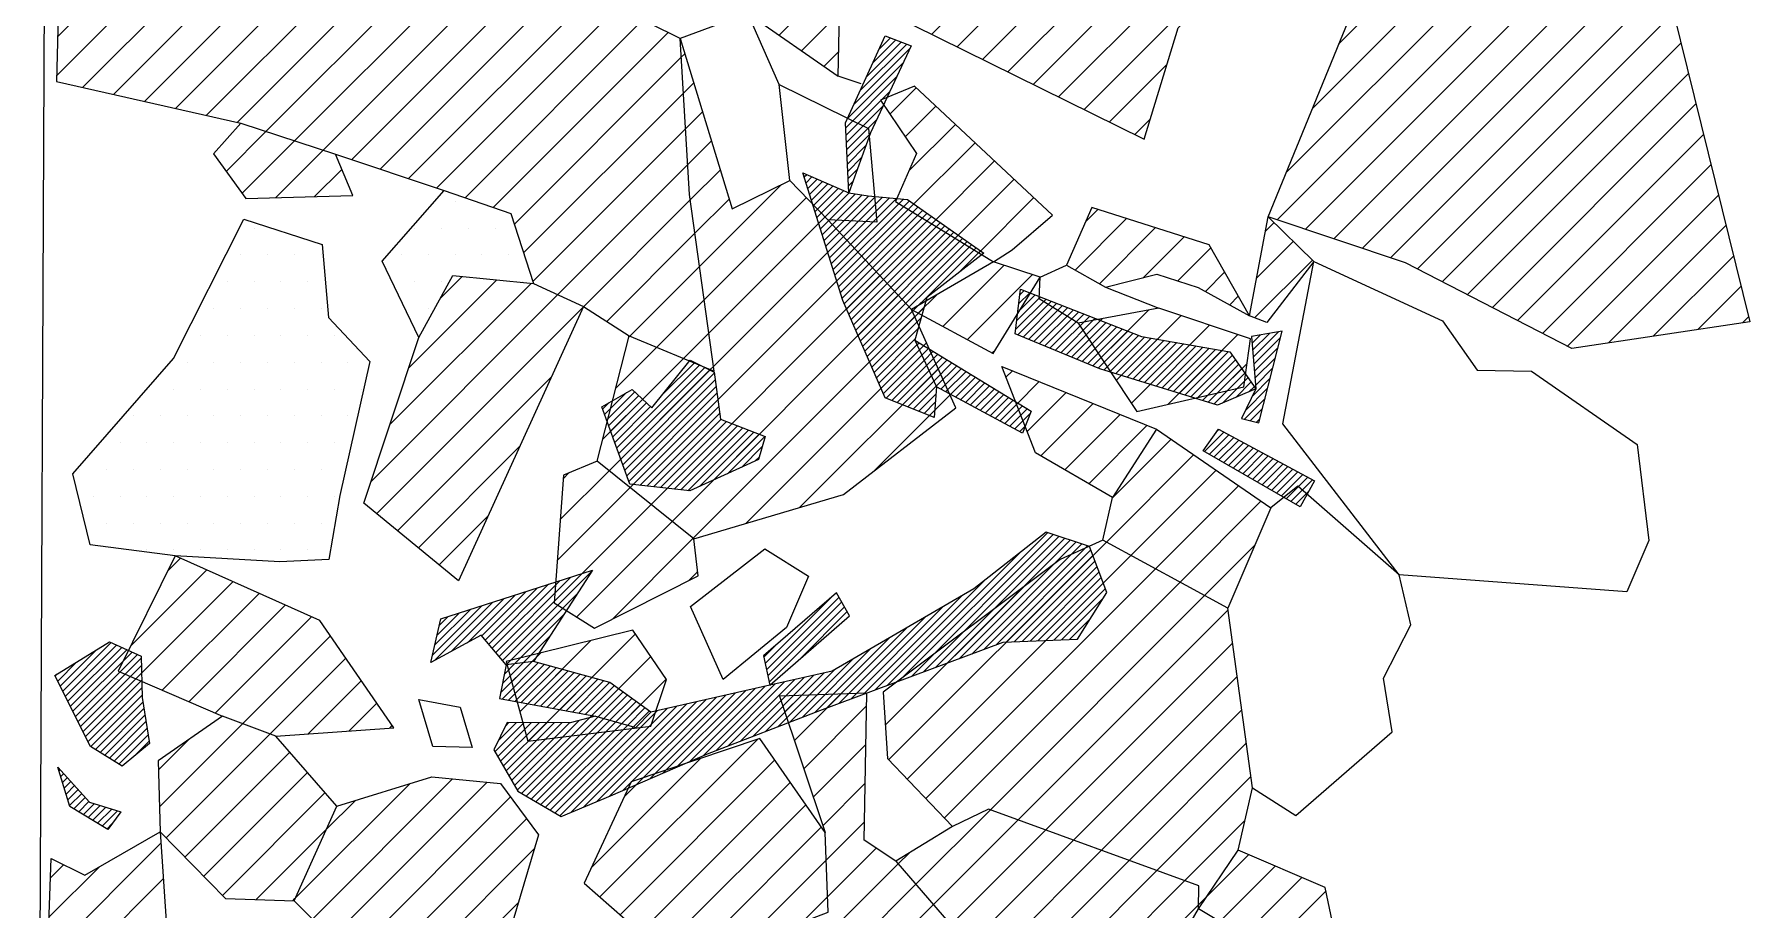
# Model space of a CAD drawing. Header units: metres. Extents: x -4.31 to -3.29, y -17.28 to -14.21.
# Drawn here: x -4.309 to -3.509, y -15.93 to -15.522 of the extents above; entities that cross this region are included whole.
import ezdxf

# ---------------------------------------------------------------- set-up
doc = ezdxf.new("R2010")
doc.units = ezdxf.units.M
doc.header["$LTSCALE"] = 25
doc.header["$MEASUREMENT"] = 0
doc.linetypes.add('STRICHPUNKTX2', pattern=[2, 1, -0.5, 0, -0.5])
doc.layers.get('0').update_dxf_attribs({"linetype": 'CONTINUOUS'})
for name, color, linetype in [('FEUER', 1, 'CONTINUOUS'), ('GRABUNGSGRENZE', 3, 'STRICHPUNKTX2'), ('KNOCHEN', 2, 'CONTINUOUS'), ('KNOCHENSCHRAFF', 2, 'CONTINUOUS'), ('STEINE', 4, 'CONTINUOUS'), ('STEINESCHRAFF', 4, 'CONTINUOUS')]:
    doc.layers.add(name, color=color, linetype=linetype)

# ---------------------------------------------------------------- blocks, each defined once
blk = doc.blocks.new('*X3')
at = {"color": 0}
for p, q in [((-392.355, -1554.838), (-390.18, -1552.664)), ((-392.061, -1554.191), (-390.437, -1552.567)), ((-391.768, -1553.544), (-390.693, -1552.47)), ((-391.475, -1552.897), (-390.95, -1552.373)), ((-392.941, -1556.132), (-390.347, -1553.538)), ((-392.648, -1555.485), (-390.039, -1552.876)), ((-393.026, -1556.571), (-390.656, -1554.2)), ((-393.011, -1556.909), (-390.964, -1554.862)), ((-392.997, -1557.248), (-391.273, -1555.524)), ((-392.982, -1557.586), (-391.582, -1556.186)), ((-392.967, -1557.925), (-391.883, -1556.841)), ((-392.952, -1558.264), (-392.088, -1557.4)), ((-392.937, -1558.602), (-392.293, -1557.958)), ((-394.966, -1558.864), (-394.851, -1558.749)), ((-394.882, -1559.133), (-394.605, -1558.856)), ((-394.798, -1559.402), (-394.358, -1558.963)), ((-394.713, -1559.672), (-394.111, -1559.069)), ((-394.629, -1559.941), (-393.864, -1559.176)), ((-392.922, -1558.941), (-392.498, -1558.517)), ((-392.907, -1559.28), (-392.702, -1559.075)), ((-394.545, -1560.21), (-393.617, -1559.283)), ((-394.46, -1560.48), (-393.37, -1559.389)), ((-394.376, -1560.749), (-393.123, -1559.496)), ((-394.292, -1561.018), (-392.873, -1559.599)), ((-394.208, -1561.287), (-392.57, -1559.65)), ((-394.123, -1561.557), (-392.268, -1559.701)), ((-394.039, -1561.826), (-391.965, -1559.752)), ((-393.955, -1562.095), (-391.639, -1559.78)), ((-393.87, -1562.364), (-391.314, -1559.808)), ((-393.786, -1562.634), (-390.988, -1559.836)), ((-393.702, -1562.903), (-390.663, -1559.864)), ((-393.617, -1563.172), (-390.337, -1559.892)), ((-393.533, -1563.441), (-390.062, -1559.97)), ((-393.449, -1563.711), (-389.854, -1560.116)), ((-393.365, -1563.98), (-389.647, -1560.262)), ((-393.28, -1564.249), (-389.439, -1560.408)), ((-393.196, -1564.518), (-389.232, -1560.554)), ((-393.098, -1564.774), (-389.024, -1560.7)), ((-392.991, -1565.02), (-388.817, -1560.846)), ((-392.884, -1565.267), (-388.61, -1560.993)), ((-392.777, -1565.513), (-388.402, -1561.139)), ((-392.67, -1565.76), (-388.195, -1561.285)), ((-392.562, -1566.006), (-387.987, -1561.431)), ((-392.455, -1566.253), (-387.78, -1561.577)), ((-392.348, -1566.499), (-387.572, -1561.723)), ((-392.241, -1566.745), (-387.365, -1561.869)), ((-392.134, -1566.992), (-387.157, -1562.015)), ((-392.027, -1567.238), (-386.95, -1562.161)), ((-387.736, -1563.301), (-386.743, -1562.308)), ((-385.11, -1565.979), (-383.687, -1564.556)), ((-385.06, -1565.575), (-383.942, -1564.456)), ((-385.009, -1565.171), (-384.196, -1564.357)), ((-385.006, -1566.228), (-383.433, -1564.655)), ((-384.959, -1564.767), (-384.45, -1564.258)), ((-384.908, -1564.363), (-384.704, -1564.158)), ((-384.756, -1566.332), (-383.179, -1564.754)), ((-384.506, -1566.435), (-382.925, -1564.854)), ((-391.92, -1567.485), (-389.378, -1564.943)), ((-391.813, -1567.731), (-389.519, -1565.437)), ((-384.256, -1566.539), (-382.67, -1564.953)), ((-384.006, -1566.642), (-382.416, -1565.052)), ((-383.756, -1566.746), (-382.162, -1565.152)), ((-383.506, -1566.849), (-381.908, -1565.251)), ((-383.256, -1566.952), (-381.654, -1565.35)), ((-383.006, -1567.056), (-381.399, -1565.45)), ((-382.756, -1567.159), (-381.145, -1565.549)), ((-382.505, -1567.263), (-380.891, -1565.648)), ((-391.705, -1567.978), (-389.66, -1565.932)), ((-391.598, -1568.224), (-389.801, -1566.427)), ((-382.255, -1567.366), (-380.637, -1565.748)), ((-382.005, -1567.47), (-380.382, -1565.847)), ((-381.755, -1567.573), (-380.128, -1565.946)), ((-381.505, -1567.677), (-379.874, -1566.046)), ((-381.255, -1567.78), (-379.62, -1566.145)), ((-380.991, -1567.87), (-379.366, -1566.244)), ((-380.721, -1567.953), (-379.088, -1566.32)), ((-380.451, -1568.037), (-378.787, -1566.373)), ((-380.181, -1568.12), (-378.487, -1566.426)), ((-374.08, -1566.615), (-373.703, -1566.238)), ((-374.053, -1566.943), (-373.274, -1566.163)), ((-374.027, -1567.27), (-372.845, -1566.088)), ((-374.001, -1567.597), (-372.754, -1566.35)), ((-391.491, -1568.47), (-389.71, -1566.689)), ((-391.384, -1568.717), (-389.598, -1566.931)), ((-391.277, -1568.963), (-389.486, -1567.173)), ((-389.71, -1566.689), (-389.611, -1566.59)), ((-389.598, -1566.931), (-389.391, -1566.724)), ((-389.486, -1567.173), (-389.172, -1566.858)), ((-389.375, -1567.415), (-388.953, -1566.992)), ((-389.263, -1567.657), (-388.733, -1567.127)), ((-389.151, -1567.898), (-388.514, -1567.261)), ((-379.911, -1568.204), (-378.186, -1566.479)), ((-379.64, -1568.287), (-377.885, -1566.532)), ((-379.37, -1568.37), (-377.585, -1566.585)), ((-379.1, -1568.454), (-377.284, -1566.638)), ((-378.83, -1568.537), (-376.983, -1566.69)), ((-378.56, -1568.621), (-376.683, -1566.743)), ((-378.29, -1568.704), (-376.382, -1566.796)), ((-378.02, -1568.787), (-376.081, -1566.849)), ((-377.749, -1568.871), (-375.781, -1566.902)), ((-377.479, -1568.954), (-375.48, -1566.955)), ((-377.209, -1569.038), (-375.179, -1567.008)), ((-376.939, -1569.121), (-375.004, -1567.187)), ((-373.974, -1567.924), (-372.874, -1566.824)), ((-403.713, -1571.499), (-399.84, -1567.627)), ((-403.618, -1571.759), (-399.605, -1567.745)), ((-403.524, -1572.018), (-399.37, -1567.864)), ((-403.43, -1572.278), (-399.164, -1568.011)), ((-401.56, -1568.994), (-400.075, -1567.509)), ((-391.139, -1569.179), (-389.375, -1567.415)), ((-390.887, -1569.28), (-389.263, -1567.657)), ((-390.635, -1569.382), (-389.151, -1567.898)), ((-389.04, -1568.14), (-388.294, -1567.395)), ((-388.928, -1568.382), (-388.075, -1567.529)), ((-388.816, -1568.624), (-387.855, -1567.663)), ((-388.602, -1568.763), (-387.636, -1567.797)), ((-388.371, -1568.886), (-387.417, -1567.931)), ((-388.141, -1569.009), (-387.197, -1568.066)), ((-376.669, -1569.204), (-374.859, -1567.394)), ((-376.399, -1569.288), (-374.713, -1567.602)), ((-376.128, -1569.371), (-374.567, -1567.81)), ((-375.858, -1569.455), (-374.421, -1568.018)), ((-373.948, -1568.251), (-372.994, -1567.297)), ((-373.922, -1568.579), (-373.113, -1567.77)), ((-403.336, -1572.537), (-399.121, -1568.322)), ((-403.242, -1572.796), (-399.079, -1568.633)), ((-390.383, -1569.483), (-389.04, -1568.14)), ((-390.131, -1569.585), (-388.928, -1568.382)), ((-389.879, -1569.687), (-388.816, -1568.624)), ((-387.911, -1569.133), (-386.978, -1568.2)), ((-387.68, -1569.256), (-386.758, -1568.334)), ((-387.45, -1569.379), (-386.539, -1568.468)), ((-387.22, -1569.502), (-386.32, -1568.602)), ((-386.99, -1569.626), (-386.1, -1568.736)), ((-386.759, -1569.749), (-385.881, -1568.871)), ((-375.459, -1569.409), (-374.276, -1568.225)), ((-374.844, -1569.147), (-374.13, -1568.433)), ((-374.4, -1569.764), (-373.353, -1568.717)), ((-374.229, -1568.886), (-373.984, -1568.641)), ((-374.067, -1569.078), (-373.233, -1568.244)), ((-404.372, -1569.684), (-404.072, -1569.384)), ((-404.277, -1569.943), (-403.254, -1568.92)), ((-404.183, -1570.202), (-402.863, -1568.882)), ((-404.089, -1570.462), (-402.682, -1569.055)), ((-403.995, -1570.721), (-402.501, -1569.227)), ((-403.901, -1570.981), (-402.319, -1569.399)), ((-403.807, -1571.24), (-402.138, -1569.571)), ((-403.148, -1573.056), (-399.036, -1568.944)), ((-402.945, -1573.206), (-398.994, -1569.255)), ((-402.627, -1573.242), (-398.951, -1569.567)), ((-389.627, -1569.788), (-388.827, -1568.988)), ((-389.375, -1569.89), (-388.855, -1569.37)), ((-386.529, -1569.872), (-385.661, -1569.005)), ((-386.299, -1569.996), (-385.442, -1569.139)), ((-386.069, -1570.119), (-385.223, -1569.273)), ((-385.838, -1570.242), (-385.003, -1569.407)), ((-385.608, -1570.365), (-384.784, -1569.541)), ((-374.437, -1570.154), (-373.473, -1569.19)), ((-374.155, -1570.226), (-373.593, -1569.664)), ((-402.309, -1573.278), (-398.909, -1569.878)), ((-401.991, -1573.313), (-398.841, -1570.163)), ((-401.673, -1573.349), (-398.587, -1570.263)), ((-401.355, -1573.384), (-398.333, -1570.363)), ((-401.037, -1573.42), (-398.08, -1570.463)), ((-389.123, -1569.992), (-388.884, -1569.752)), ((-385.378, -1570.489), (-384.564, -1569.675)), ((-385.147, -1570.612), (-384.424, -1569.888)), ((-373.873, -1570.297), (-373.712, -1570.137)), ((-400.719, -1573.456), (-397.826, -1570.563)), ((-400.401, -1573.491), (-397.572, -1570.663)), ((-399.851, -1573.295), (-397.319, -1570.762)), ((-399.201, -1572.998), (-397.065, -1570.862)), ((-398.55, -1572.701), (-396.811, -1570.962)), ((-384.917, -1570.735), (-384.663, -1570.481)), ((-376.305, -1571.669), (-375.394, -1570.758)), ((-376.081, -1571.799), (-375.164, -1570.882)), ((-375.857, -1571.928), (-374.935, -1571.006)), ((-375.706, -1570.717), (-375.624, -1570.635)), ((-375.633, -1572.057), (-374.705, -1571.129)), ((-375.408, -1572.187), (-374.475, -1571.253)), ((-397.899, -1572.403), (-396.921, -1571.425)), ((-397.248, -1572.106), (-397.065, -1571.922)), ((-375.184, -1572.316), (-374.245, -1571.377)), ((-374.96, -1572.445), (-374.015, -1571.5)), ((-374.736, -1572.575), (-373.785, -1571.624)), ((-374.512, -1572.704), (-373.555, -1571.748)), ((-374.287, -1572.833), (-373.325, -1571.871)), ((-374.063, -1572.963), (-373.095, -1571.995)), ((-373.839, -1573.092), (-372.865, -1572.118)), ((-373.615, -1573.221), (-372.635, -1572.242)), ((-373.391, -1573.351), (-372.406, -1572.366)), ((-373.166, -1573.48), (-372.176, -1572.489)), ((-372.942, -1573.609), (-371.946, -1572.613)), ((-372.718, -1573.739), (-371.716, -1572.737)), ((-372.494, -1573.868), (-371.486, -1572.86)), ((-372.27, -1573.998), (-371.256, -1572.984)), ((-372.045, -1574.127), (-371.451, -1573.533)), ((-390.533, -1582.362), (-383.624, -1575.452)), ((-389.97, -1582.152), (-383.357, -1575.539)), ((-389.408, -1581.943), (-383.091, -1575.627)), ((-388.845, -1581.734), (-382.825, -1575.714)), ((-388.282, -1581.525), (-382.559, -1575.802)), ((-387.72, -1581.316), (-382.293, -1575.889)), ((-387.157, -1581.107), (-382.026, -1575.976)), ((-386.594, -1580.897), (-381.76, -1576.064)), ((-391.096, -1582.571), (-384.927, -1576.402)), ((-386.031, -1580.688), (-381.597, -1576.254)), ((-385.543, -1580.554), (-381.5, -1576.511)), ((-385.174, -1580.538), (-381.403, -1576.767)), ((-409.357, -1581.033), (-405.847, -1577.523)), ((-409.195, -1581.225), (-405.326, -1577.356)), ((-409.033, -1581.416), (-404.881, -1577.264)), ((-384.806, -1580.523), (-381.306, -1577.024)), ((-384.437, -1580.508), (-381.209, -1577.281)), ((-384.068, -1580.493), (-381.113, -1577.537)), ((-410.671, -1580.579), (-408.449, -1578.357)), ((-410.006, -1580.267), (-407.928, -1578.19)), ((-409.844, -1580.459), (-407.408, -1578.023)), ((-409.681, -1580.65), (-406.887, -1577.856)), ((-409.519, -1580.842), (-406.367, -1577.69)), ((-408.871, -1581.607), (-405.529, -1578.265)), ((-396.791, -1581.548), (-393.717, -1578.474)), ((-396.727, -1581.838), (-393.341, -1578.452)), ((-392.221, -1582.989), (-387.639, -1578.406)), ((-391.659, -1582.78), (-386.558, -1577.679)), ((-383.699, -1580.478), (-381.016, -1577.794)), ((-383.331, -1580.462), (-380.919, -1578.05)), ((-412.294, -1581.141), (-410.01, -1578.857)), ((-412.207, -1581.408), (-409.489, -1578.69)), ((-412.189, -1580.683), (-410.53, -1579.024)), ((-412.085, -1580.225), (-411.05, -1579.191)), ((-411.439, -1580.993), (-408.969, -1578.524)), ((-408.474, -1581.565), (-406.177, -1579.267)), ((-396.664, -1582.128), (-393.213, -1578.677)), ((-396.6, -1582.418), (-393.085, -1578.903)), ((-395.172, -1581.344), (-392.957, -1579.128)), ((-392.784, -1583.198), (-388.482, -1578.896)), ((-382.962, -1580.447), (-381.019, -1578.504)), ((-411.98, -1579.767), (-411.571, -1579.357)), ((-393.909, -1583.617), (-390.168, -1579.876)), ((-393.347, -1583.407), (-389.325, -1579.386)), ((-382.593, -1580.432), (-381.626, -1579.465)), ((-429.547, -1582.838), (-427.286, -1580.577)), ((-429.428, -1583.073), (-427.043, -1580.687)), ((-429.31, -1583.308), (-426.799, -1580.797)), ((-408.074, -1581.518), (-406.825, -1580.268)), ((-396.855, -1581.258), (-396.253, -1580.657)), ((-395.052, -1584.052), (-391.855, -1580.855)), ((-394.477, -1583.831), (-391.012, -1580.365)), ((-429.784, -1582.368), (-428.9, -1581.484)), ((-429.665, -1582.603), (-427.979, -1580.916)), ((-429.192, -1583.543), (-426.556, -1580.908)), ((-429.073, -1583.778), (-426.312, -1581.018)), ((-428.955, -1584.013), (-426.069, -1581.128)), ((-428.836, -1584.249), (-425.894, -1581.306)), ((-428.718, -1584.484), (-425.886, -1581.652)), ((-409.126, -1582.923), (-407.674, -1581.471)), ((-409.057, -1583.208), (-407.373, -1581.523)), ((-409.04, -1582.483), (-408.074, -1581.518)), ((-408.953, -1582.043), (-408.474, -1581.565)), ((-408.759, -1583.263), (-407.095, -1581.6)), ((-407.674, -1581.471), (-407.472, -1581.27)), ((-395.627, -1584.274), (-392.698, -1581.345)), ((-429.902, -1582.133), (-429.82, -1582.051)), ((-428.599, -1584.719), (-425.878, -1581.997)), ((-428.481, -1584.954), (-425.869, -1582.343)), ((-408.46, -1583.318), (-406.818, -1581.676)), ((-408.162, -1583.373), (-406.54, -1581.752)), ((-407.863, -1583.428), (-406.263, -1581.828)), ((-407.565, -1583.484), (-405.986, -1581.904)), ((-407.267, -1583.539), (-405.708, -1581.98)), ((-406.968, -1583.594), (-405.431, -1582.056)), ((-406.67, -1583.649), (-405.153, -1582.133)), ((-406.371, -1583.704), (-404.876, -1582.209)), ((-406.073, -1583.759), (-404.599, -1582.285)), ((-405.775, -1583.815), (-404.321, -1582.361)), ((-405.476, -1583.87), (-404.044, -1582.437)), ((-399.076, -1585.602), (-395.881, -1582.407)), ((-398.502, -1585.38), (-395.425, -1582.304)), ((-397.927, -1585.159), (-394.969, -1582.201)), ((-397.352, -1584.938), (-394.513, -1582.099)), ((-396.777, -1584.716), (-394.057, -1581.996)), ((-396.202, -1584.495), (-393.542, -1581.834)), ((-428.362, -1585.189), (-425.861, -1582.688)), ((-428.241, -1585.421), (-425.853, -1583.034)), ((-405.178, -1583.925), (-403.837, -1582.584)), ((-404.879, -1583.98), (-403.631, -1582.731)), ((-404.59, -1584.044), (-403.425, -1582.879)), ((-404.312, -1584.12), (-403.218, -1583.026)), ((-404.044, -1587.741), (-399.536, -1583.233)), ((-404.034, -1584.196), (-403.012, -1583.174)), ((-403.42, -1587.47), (-399.079, -1583.129)), ((-402.794, -1587.198), (-398.622, -1583.026)), ((-402.169, -1586.926), (-398.165, -1582.923)), ((-401.543, -1586.654), (-397.708, -1582.819)), ((-400.918, -1586.382), (-397.251, -1582.716)), ((-400.292, -1586.11), (-396.794, -1582.612)), ((-399.667, -1585.838), (-396.338, -1582.509)), ((-428.023, -1585.557), (-425.816, -1583.35)), ((-427.806, -1585.693), (-425.766, -1583.654)), ((-427.588, -1585.829), (-425.717, -1583.958)), ((-408.154, -1587.608), (-404.59, -1584.044)), ((-406.587, -1588.516), (-401.821, -1583.75)), ((-406.363, -1588.645), (-401.364, -1583.646)), ((-405.869, -1588.505), (-400.907, -1583.543)), ((-405.261, -1588.25), (-400.45, -1583.44)), ((-404.652, -1587.996), (-399.993, -1583.336)), ((-403.757, -1584.272), (-402.806, -1583.321)), ((-403.479, -1584.347), (-402.6, -1583.468)), ((-403.201, -1584.423), (-402.394, -1583.616)), ((-402.924, -1584.499), (-402.188, -1583.763)), ((-427.371, -1585.965), (-425.667, -1584.261)), ((-427.153, -1586.101), (-425.617, -1584.565)), ((-426.935, -1586.237), (-425.567, -1584.869)), ((-409.389, -1585.661), (-408.035, -1584.307)), ((-409.26, -1585.885), (-407.683, -1584.308)), ((-409.236, -1585.154), (-408.388, -1584.306)), ((-409.131, -1586.11), (-407.33, -1584.309)), ((-409.001, -1586.334), (-406.978, -1584.31)), ((-408.905, -1584.47), (-408.74, -1584.305)), ((-408.872, -1586.559), (-406.625, -1584.311)), ((-408.743, -1586.783), (-406.272, -1584.312)), ((-408.614, -1587.008), (-405.92, -1584.313)), ((-408.485, -1587.232), (-405.459, -1584.206)), ((-408.356, -1587.457), (-404.982, -1584.083)), ((-407.93, -1587.738), (-404.312, -1584.12)), ((-407.706, -1587.868), (-404.034, -1584.196)), ((-407.482, -1587.997), (-403.757, -1584.272)), ((-407.259, -1588.127), (-403.479, -1584.347)), ((-407.035, -1588.256), (-403.201, -1584.423)), ((-406.811, -1588.386), (-402.924, -1584.499)), ((-426.211, -1585.866), (-425.518, -1585.173)), ((-429.723, -1586.55), (-429.669, -1586.496)), ((-429.641, -1586.821), (-429.502, -1586.682)), ((-429.559, -1587.093), (-429.334, -1586.868)), ((-429.477, -1587.364), (-429.167, -1587.054)), ((-429.395, -1587.635), (-428.999, -1587.24)), ((-429.312, -1587.907), (-428.831, -1587.426)), ((-429.23, -1588.178), (-428.664, -1587.612)), ((-429.027, -1588.328), (-428.496, -1587.798)), ((-428.806, -1588.461), (-428.329, -1587.984)), ((-428.586, -1588.594), (-428.074, -1588.083)), ((-428.365, -1588.727), (-427.805, -1588.167)), ((-428.145, -1588.861), (-427.536, -1588.251)), ((-427.924, -1588.994), (-427.266, -1588.336)), ((-427.704, -1589.127), (-426.997, -1588.42)), ((-427.484, -1589.26), (-427.252, -1589.029))]:
    blk.add_line(p, q, dxfattribs=at)
blk = doc.blocks.new('*X6')
at = {"color": 0}
for p, q in [((-424.656, -1577.24), (-424.06, -1576.644)), ((-426.383, -1580.735), (-422.838, -1577.19)), ((-426.147, -1582.267), (-421.617, -1577.736)), ((-424.911, -1582.799), (-420.395, -1578.282)), ((-423.675, -1583.331), (-419.173, -1578.828)), ((-422.44, -1583.863), (-417.952, -1579.375)), ((-421.165, -1584.356), (-417.068, -1580.258)), ((-419.875, -1584.834), (-416.346, -1581.305)), ((-418.102, -1584.828), (-415.625, -1582.351)), ((-416.198, -1584.692), (-414.903, -1583.397)), ((-425.037, -1588.228), (-421.165, -1584.356)), ((-424.723, -1589.681), (-419.875, -1584.834)), ((-414.295, -1584.557), (-414.182, -1584.443)), ((-425.085, -1586.508), (-423.701, -1585.124)), ((-423.849, -1590.575), (-418.954, -1585.681)), ((-422.974, -1591.468), (-418.132, -1586.626)), ((-418.717, -1592.514), (-413.349, -1587.147)), ((-417.902, -1593.467), (-411.367, -1586.932)), ((-417.015, -1594.348), (-409.757, -1587.09)), ((-422.1, -1592.362), (-417.31, -1587.571)), ((-417.26, -1589.29), (-415.901, -1587.93)), ((-416.129, -1595.229), (-408.675, -1587.776)), ((-415.242, -1596.111), (-407.924, -1588.792)), ((-420.522, -1592.552), (-417.26, -1589.29)), ((-430.256, -1595.214), (-424.969, -1589.927)), ((-414.226, -1596.863), (-407.559, -1590.195)), ((-430.19, -1593.38), (-427.826, -1591.017)), ((-430.124, -1591.547), (-429.509, -1590.932)), ((-430.321, -1597.048), (-424.858, -1591.584)), ((-418.814, -1592.611), (-418.717, -1592.514)), ((-412.567, -1596.971), (-408.304, -1592.707))]:
    blk.add_line(p, q, dxfattribs=at)
blk = doc.blocks.new('*X8')
at = {"color": 0}
for p, q in [((-370.042, -1552.678), (-357.229, -1539.865)), ((-371.262, -1555.666), (-356.879, -1541.283)), ((-372.482, -1558.654), (-356.529, -1542.701)), ((-424.296, -1555.667), (-413.499, -1544.869)), ((-372.917, -1560.857), (-356.179, -1544.118)), ((-371.595, -1561.302), (-355.829, -1545.536)), ((-422.856, -1555.995), (-412.776, -1545.915)), ((-421.417, -1556.323), (-412.054, -1546.961)), ((-370.272, -1561.747), (-355.479, -1546.954)), ((-420.07, -1556.744), (-411.122, -1547.796)), ((-429.785, -1552.317), (-426.11, -1548.642)), ((-418.736, -1557.178), (-409.867, -1548.309)), ((-417.402, -1557.612), (-408.611, -1548.821)), ((-368.949, -1562.192), (-355.129, -1548.372)), ((-429.828, -1554.128), (-424.943, -1549.243)), ((-416.073, -1558.05), (-407.356, -1549.333)), ((-428.615, -1554.683), (-423.97, -1550.037)), ((-414.747, -1558.492), (-406.1, -1549.845)), ((-413.421, -1558.934), (-404.852, -1550.365)), ((-367.627, -1562.637), (-354.779, -1549.789)), ((-427.175, -1555.011), (-422.996, -1550.831)), ((-412.095, -1559.376), (-403.671, -1550.952)), ((-366.377, -1563.155), (-354.429, -1551.207)), ((-425.736, -1555.339), (-422.022, -1551.625)), ((-410.779, -1559.828), (-402.491, -1551.539)), ((-409.467, -1560.284), (-401.311, -1552.127)), ((-365.209, -1563.755), (-354.079, -1552.625)), ((-408.49, -1561.074), (-400.699, -1553.283)), ((-400.699, -1553.283), (-400.534, -1553.118)), ((-400.599, -1554.951), (-400.122, -1554.474)), ((-364.041, -1564.355), (-353.729, -1554.042)), ((-408.056, -1562.408), (-400.599, -1554.951)), ((-390.971, -1555.929), (-389.744, -1554.702)), ((-400.499, -1556.618), (-399.709, -1555.829)), ((-390.262, -1556.988), (-388.83, -1555.556)), ((-362.873, -1564.954), (-353.379, -1555.46)), ((-421.927, -1558.601), (-420.07, -1556.744)), ((-407.623, -1563.742), (-400.499, -1556.618)), ((-390.088, -1558.582), (-387.916, -1556.41)), ((-421.183, -1559.625), (-418.736, -1557.178)), ((-419.622, -1559.831), (-417.402, -1557.612)), ((-400.399, -1558.286), (-399.296, -1557.184)), ((-390.113, -1560.375), (-387.002, -1557.264)), ((-361.705, -1565.554), (-353.028, -1556.878)), ((-406.459, -1564.346), (-400.399, -1558.286)), ((-389.018, -1561.048), (-386.088, -1558.118)), ((-360.537, -1566.154), (-352.678, -1558.295)), ((-417.803, -1559.781), (-416.533, -1558.51)), ((-400.279, -1559.934), (-398.884, -1558.539)), ((-399.848, -1563.038), (-396.028, -1559.219)), ((-387.924, -1561.721), (-385.175, -1558.972)), ((-405.249, -1564.905), (-400.279, -1559.934)), ((-400.063, -1561.486), (-398.471, -1559.894)), ((-399.632, -1564.59), (-394.866, -1559.825)), ((-386.829, -1562.394), (-384.261, -1559.826)), ((-359.369, -1566.754), (-352.328, -1559.713)), ((-399.416, -1566.142), (-393.998, -1560.724)), ((-382.336, -1563.204), (-379.937, -1560.805)), ((-381.848, -1560.949), (-381.278, -1560.378)), ((-404.176, -1565.599), (-400.063, -1561.486)), ((-399.2, -1567.694), (-393.142, -1561.636)), ((-381.202, -1563.838), (-378.595, -1561.231)), ((-379.155, -1563.559), (-377.254, -1561.658)), ((-373.453, -1561.393), (-373.05, -1560.99)), ((-357.451, -1566.603), (-351.978, -1561.131)), ((-377.539, -1563.711), (-375.998, -1562.169)), ((-373.868, -1563.575), (-372.158, -1561.865)), ((-403.098, -1566.289), (-399.848, -1563.038)), ((-403.087, -1573.349), (-392.288, -1562.55)), ((-388.496, -1565.829), (-385.647, -1562.98)), ((-373.96, -1565.435), (-371.266, -1562.741)), ((-355.37, -1566.29), (-351.628, -1562.549)), ((-414.29, -1570.41), (-407.694, -1563.813)), ((-413.411, -1567.763), (-409.304, -1563.656)), ((-411.945, -1564.529), (-410.915, -1563.499)), ((-402.106, -1574.136), (-391.435, -1563.464)), ((-387.346, -1566.447), (-384.317, -1563.417)), ((-376.259, -1564.198), (-375.359, -1563.298)), ((-353.289, -1565.977), (-351.278, -1563.966)), ((-415.169, -1573.057), (-406.459, -1564.346)), ((-401.848, -1566.806), (-399.632, -1564.59)), ((-401.125, -1574.923), (-390.581, -1564.378)), ((-389.647, -1565.212), (-388.803, -1564.368)), ((-375.123, -1564.83), (-374.721, -1564.428)), ((-414.905, -1574.561), (-405.278, -1564.933)), ((-400.145, -1575.71), (-389.81, -1565.375)), ((-381.821, -1566.225), (-381.063, -1565.466)), ((-381.117, -1567.288), (-378.89, -1565.062)), ((-380.412, -1568.352), (-377.384, -1565.324)), ((-351.208, -1565.664), (-350.928, -1565.384)), ((-403.146, -1566.336), (-403.098, -1566.289)), ((-400.597, -1567.323), (-399.416, -1566.142)), ((-379.708, -1569.415), (-376.062, -1565.769)), ((-377.986, -1569.461), (-374.739, -1566.214)), ((-403.752, -1568.71), (-401.848, -1566.806)), ((-397.691, -1575.024), (-389.26, -1566.593)), ((-386.196, -1567.065), (-386.049, -1566.918)), ((-404.358, -1571.084), (-400.597, -1567.323)), ((-404.068, -1572.561), (-399.347, -1567.841)), ((-399.347, -1567.841), (-399.2, -1567.694)), ((-395.18, -1574.28), (-388.71, -1567.81)), ((-385.557, -1568.193), (-385.26, -1567.896)), ((-375.686, -1568.928), (-374.315, -1567.558)), ((-413.935, -1575.358), (-406.759, -1568.182)), ((-385.062, -1569.466), (-384.002, -1568.406)), ((-391.688, -1572.556), (-388.159, -1569.028)), ((-384.567, -1570.738), (-382.743, -1568.915)), ((-383.929, -1571.868), (-381.485, -1569.424)), ((-382.811, -1572.518), (-380.227, -1569.934)), ((-381.693, -1573.168), (-378.968, -1570.443)), ((-380.585, -1573.828), (-377.85, -1571.093)), ((-412.964, -1576.154), (-408.24, -1571.43)), ((-380.876, -1575.886), (-376.804, -1571.814)), ((-406.346, -1574.84), (-404.068, -1572.561)), ((-406.211, -1572.937), (-405.939, -1572.665)), ((-379.73, -1576.508), (-375.758, -1572.536)), ((-406.482, -1576.744), (-403.087, -1573.349)), ((-378.584, -1577.13), (-374.712, -1573.258)), ((-406.618, -1578.647), (-402.106, -1574.136)), ((-377.439, -1577.752), (-373.666, -1573.98)), ((-411.993, -1576.951), (-409.721, -1574.679)), ((-405.577, -1579.374), (-401.125, -1574.923)), ((-403.91, -1579.475), (-400.145, -1575.71)), ((-391.032, -1586.042), (-380.876, -1575.886)), ((-376.293, -1578.374), (-373.96, -1576.041)), ((-390.165, -1586.943), (-379.73, -1576.508)), ((-400.363, -1577.696), (-399.933, -1577.265)), ((-389.298, -1587.844), (-378.584, -1577.13)), ((-391.186, -1584.429), (-384.744, -1577.986)), ((-388.431, -1588.745), (-377.439, -1577.752)), ((-386.284, -1588.366), (-376.293, -1578.374)), ((-384.99, -1588.839), (-375.197, -1579.046)), ((-408.234, -1583.799), (-404.918, -1580.483)), ((-407.836, -1585.169), (-402.845, -1580.178)), ((-383.696, -1589.313), (-374.985, -1580.602)), ((-408.61, -1582.408), (-407.265, -1581.063)), ((-405.825, -1584.926), (-402.127, -1581.228)), ((-403.814, -1584.682), (-401.409, -1582.277)), ((-382.402, -1589.787), (-374.773, -1582.157)), ((-395.868, -1583.807), (-395.096, -1583.036)), ((-395.427, -1585.134), (-393.265, -1582.972)), ((-394.985, -1586.46), (-392.057, -1583.531)), ((-381.108, -1590.26), (-374.56, -1583.713)), ((-404.498, -1592.437), (-397.151, -1585.09)), ((-394.544, -1587.786), (-392.088, -1585.331)), ((-379.814, -1590.734), (-374.348, -1585.269)), ((-404.907, -1591.079), (-399.812, -1585.984)), ((-403.557, -1593.264), (-396.342, -1586.049)), ((-403.365, -1587.769), (-402.473, -1586.877)), ((-402.615, -1594.09), (-395.618, -1587.093)), ((-394.102, -1589.113), (-392.12, -1587.131)), ((-378.519, -1591.208), (-374.136, -1586.824)), ((-401.244, -1594.487), (-394.894, -1588.137)), ((-389.762, -1591.844), (-386.284, -1588.366)), ((-388.943, -1592.792), (-384.99, -1588.839)), ((-377.225, -1591.681), (-374.414, -1588.87)), ((-399.206, -1594.217), (-394.17, -1589.181)), ((-393.947, -1590.725), (-392.152, -1588.93)), ((-388.123, -1593.74), (-383.696, -1589.313)), ((-393.882, -1592.428), (-391.612, -1590.158)), ((-390.581, -1590.895), (-390.06, -1590.373)), ((-387.304, -1594.689), (-382.402, -1589.787)), ((-386.484, -1595.637), (-381.108, -1590.26)), ((-376.174, -1592.397), (-374.238, -1590.462)), ((-397.251, -1594.03), (-393.947, -1590.725)), ((-393.318, -1593.632), (-390.581, -1590.895)), ((-385.254, -1596.175), (-379.814, -1590.734)), ((-383.382, -1596.07), (-378.519, -1591.208)), ((-375.59, -1593.582), (-373, -1590.992)), ((-392.393, -1594.474), (-389.762, -1591.844)), ((-381.529, -1595.985), (-377.225, -1591.681)), ((-375.132, -1594.891), (-371.763, -1591.522)), ((-395.054, -1593.6), (-393.882, -1592.428)), ((-391.468, -1595.317), (-388.943, -1592.792)), ((-379.895, -1596.119), (-376.57, -1592.794)), ((-376.57, -1592.794), (-376.174, -1592.397)), ((-376.344, -1597.871), (-370.635, -1592.162))]:
    blk.add_line(p, q, dxfattribs=at)
blk = doc.blocks.new('*X9')
at = {"color": 0}
for p, q in [((-389.026, -1552.216), (-374.63, -1537.821)), ((-387.841, -1552.799), (-374.384, -1539.343)), ((-386.656, -1553.382), (-373.836, -1540.562)), ((-385.471, -1553.965), (-373.072, -1541.566)), ((-381.916, -1555.713), (-368.283, -1542.08)), ((-384.286, -1554.548), (-372.308, -1542.57)), ((-383.101, -1555.131), (-371.087, -1543.117)), ((-396.135, -1552.255), (-393.278, -1549.397)), ((-395.09, -1552.977), (-393.319, -1551.206)), ((-394.044, -1553.7), (-393.36, -1553.015)), ((-380.731, -1556.296), (-378.038, -1553.603)), ((-379.546, -1556.879), (-378.822, -1556.155))]:
    blk.add_line(p, q, dxfattribs=at)
blk = doc.blocks.new('*X13')
at = {"color": 0}
for p, q in [((-411.25, -1560), (-411.25, -1560)), ((-420.625, -1561.25), (-420.625, -1561.25)), ((-413.125, -1561.25), (-413.125, -1561.25)), ((-411.875, -1561.25), (-411.875, -1561.25)), ((-410.625, -1561.25), (-410.625, -1561.25)), ((-409.375, -1561.25), (-409.375, -1561.25)), ((-421.25, -1562.5), (-421.25, -1562.5)), ((-420, -1562.5), (-420, -1562.5)), ((-418.75, -1562.5), (-418.75, -1562.5)), ((-417.5, -1562.5), (-417.5, -1562.5)), ((-413.75, -1562.5), (-413.75, -1562.5)), ((-412.5, -1562.5), (-412.5, -1562.5)), ((-411.25, -1562.5), (-411.25, -1562.5)), ((-410, -1562.5), (-410, -1562.5)), ((-408.75, -1562.5), (-408.75, -1562.5)), ((-421.875, -1563.75), (-421.875, -1563.75)), ((-420.625, -1563.75), (-420.625, -1563.75)), ((-419.375, -1563.75), (-419.375, -1563.75)), ((-418.125, -1563.75), (-418.125, -1563.75)), ((-413.125, -1563.75), (-413.125, -1563.75)), ((-411.875, -1563.75), (-411.875, -1563.75)), ((-408.125, -1563.75), (-408.125, -1563.75)), ((-422.5, -1565), (-422.5, -1565)), ((-421.25, -1565), (-421.25, -1565)), ((-420, -1565), (-420, -1565)), ((-418.75, -1565), (-418.75, -1565)), ((-417.5, -1565), (-417.5, -1565)), ((-412.5, -1565), (-412.5, -1565)), ((-423.125, -1566.25), (-423.125, -1566.25)), ((-421.875, -1566.25), (-421.875, -1566.25)), ((-420.625, -1566.25), (-420.625, -1566.25)), ((-419.375, -1566.25), (-419.375, -1566.25)), ((-418.125, -1566.25), (-418.125, -1566.25)), ((-416.875, -1566.25), (-416.875, -1566.25)), ((-423.75, -1567.5), (-423.75, -1567.5)), ((-422.5, -1567.5), (-422.5, -1567.5)), ((-421.25, -1567.5), (-421.25, -1567.5)), ((-420, -1567.5), (-420, -1567.5)), ((-418.75, -1567.5), (-418.75, -1567.5)), ((-417.5, -1567.5), (-417.5, -1567.5)), ((-416.25, -1567.5), (-416.25, -1567.5)), ((-424.375, -1568.75), (-424.375, -1568.75)), ((-423.125, -1568.75), (-423.125, -1568.75)), ((-421.875, -1568.75), (-421.875, -1568.75)), ((-420.625, -1568.75), (-420.625, -1568.75)), ((-419.375, -1568.75), (-419.375, -1568.75)), ((-418.125, -1568.75), (-418.125, -1568.75)), ((-416.875, -1568.75), (-416.875, -1568.75)), ((-415.625, -1568.75), (-415.625, -1568.75)), ((-426.25, -1570), (-426.25, -1570)), ((-425, -1570), (-425, -1570)), ((-423.75, -1570), (-423.75, -1570)), ((-422.5, -1570), (-422.5, -1570)), ((-421.25, -1570), (-421.25, -1570)), ((-420, -1570), (-420, -1570)), ((-418.75, -1570), (-418.75, -1570)), ((-417.5, -1570), (-417.5, -1570)), ((-416.25, -1570), (-416.25, -1570)), ((-426.875, -1571.25), (-426.875, -1571.25)), ((-425.625, -1571.25), (-425.625, -1571.25)), ((-424.375, -1571.25), (-424.375, -1571.25)), ((-423.125, -1571.25), (-423.125, -1571.25)), ((-421.875, -1571.25), (-421.875, -1571.25)), ((-420.625, -1571.25), (-420.625, -1571.25)), ((-419.375, -1571.25), (-419.375, -1571.25)), ((-418.125, -1571.25), (-418.125, -1571.25)), ((-416.875, -1571.25), (-416.875, -1571.25)), ((-428.75, -1572.5), (-428.75, -1572.5)), ((-427.5, -1572.5), (-427.5, -1572.5)), ((-426.25, -1572.5), (-426.25, -1572.5)), ((-425, -1572.5), (-425, -1572.5)), ((-423.75, -1572.5), (-423.75, -1572.5)), ((-422.5, -1572.5), (-422.5, -1572.5)), ((-421.25, -1572.5), (-421.25, -1572.5)), ((-420, -1572.5), (-420, -1572.5)), ((-418.75, -1572.5), (-418.75, -1572.5)), ((-417.5, -1572.5), (-417.5, -1572.5)), ((-428.125, -1573.75), (-428.125, -1573.75)), ((-426.875, -1573.75), (-426.875, -1573.75)), ((-425.625, -1573.75), (-425.625, -1573.75)), ((-424.375, -1573.75), (-424.375, -1573.75)), ((-423.125, -1573.75), (-423.125, -1573.75)), ((-421.875, -1573.75), (-421.875, -1573.75)), ((-420.625, -1573.75), (-420.625, -1573.75)), ((-419.375, -1573.75), (-419.375, -1573.75)), ((-418.125, -1573.75), (-418.125, -1573.75)), ((-416.875, -1573.75), (-416.875, -1573.75)), ((-427.5, -1575), (-427.5, -1575)), ((-426.25, -1575), (-426.25, -1575)), ((-425, -1575), (-425, -1575)), ((-423.75, -1575), (-423.75, -1575)), ((-422.5, -1575), (-422.5, -1575)), ((-421.25, -1575), (-421.25, -1575)), ((-420, -1575), (-420, -1575)), ((-418.75, -1575), (-418.75, -1575)), ((-417.5, -1575), (-417.5, -1575)), ((-425.625, -1576.25), (-425.625, -1576.25)), ((-424.375, -1576.25), (-424.375, -1576.25)), ((-423.125, -1576.25), (-423.125, -1576.25)), ((-421.875, -1576.25), (-421.875, -1576.25)), ((-420.625, -1576.25), (-420.625, -1576.25)), ((-419.375, -1576.25), (-419.375, -1576.25)), ((-418.125, -1576.25), (-418.125, -1576.25)), ((-397.5, -1595), (-397.5, -1595)), ((-398.125, -1596.25), (-398.125, -1596.25)), ((-396.875, -1596.25), (-396.875, -1596.25)), ((-397.5, -1597.5), (-397.5, -1597.5)), ((-396.25, -1597.5), (-396.25, -1597.5)), ((-398.125, -1598.75), (-398.125, -1598.75)), ((-396.875, -1598.75), (-396.875, -1598.75)), ((-395.625, -1598.75), (-395.625, -1598.75))]:
    blk.add_line(p, q, dxfattribs=at)

msp = doc.modelspace()

# ---------------------------------------------------------------- linework, layer by layer
at = {"layer": 'GRABUNGSGRENZE', "flags": 128}
msp.add_lwpolyline([(-4.30006, -14.20559), (-4.3005, -14.70885), (-4.30875, -16.50477), (-4.22289, -16.69616), (-4.22594, -17.04639)], dxfattribs=at)
at = {"layer": 'KNOCHEN'}
for points in [[(-3.92893, -15.59595), (-3.93036, -15.56341), (-3.91195, -15.5228), (-3.89976, -15.52741), (-3.91869, -15.56802), (-3.92893, -15.59595)], [(-3.88908, -15.70078), (-3.91193, -15.69157), (-3.93162, -15.64627), (-3.95026, -15.58674), (-3.92893, -15.59595), (-3.91979, -15.5975), (-3.90149, -15.59908), (-3.86598, -15.62409), (-3.89247, -15.64486), (-3.89812, -15.66467), (-3.88802, -15.68655), (-3.88908, -15.70078)], [(-3.85135, -15.66175), (-3.84875, -15.64092), (-3.79238, -15.66294), (-3.75123, -15.67018), (-3.73908, -15.68749), (-3.75689, -15.69507), (-3.81175, -15.67813), (-3.85135, -15.66175)], [(-3.89812, -15.66467), (-3.84383, -15.69787), (-3.84792, -15.70802), (-3.88802, -15.68655)], [(-3.73908, -15.68749), (-3.74573, -15.7012), (-3.7376, -15.70326), (-3.7268, -15.66059), (-3.74104, -15.66309), (-3.73908, -15.68749)], [(-4.03099, -15.73189), (-4.04411, -15.69576), (-4.02985, -15.68767), (-4.02072, -15.69634), (-4.00287, -15.67402), (-3.9917, -15.67965), (-3.98871, -15.70151), (-3.9679, -15.70971), (-3.97098, -15.72037), (-4.00304, -15.73502), (-4.03099, -15.73189)], [(-3.76356, -15.7164), (-3.75642, -15.70625), (-3.71175, -15.73027), (-3.7184, -15.74245), (-3.76356, -15.7164)], [(-4.04707, -15.84012), (-4.05877, -15.84314), (-4.08825, -15.84305), (-4.09439, -15.85574), (-4.08326, -15.87509), (-4.06296, -15.88684), (-4.04006, -15.87725), (-3.99476, -15.85755), (-3.94234, -15.83737), (-3.85685, -15.8056), (-3.82228, -15.80417), (-3.80849, -15.78235), (-3.81656, -15.76098), (-3.83687, -15.75431), (-3.8705, -15.78065), (-3.9367, -15.81909), (-3.96569, -15.82561), (-4.02114, -15.83816)], [(-4.08868, -15.81611), (-4.10033, -15.80235), (-4.12375, -15.81499), (-4.11912, -15.79467), (-4.04839, -15.772), (-4.07597, -15.81462), (-4.08868, -15.81611)], [(-3.96569, -15.82561), (-3.92849, -15.79319), (-3.93456, -15.78249), (-3.9687, -15.81188), (-3.96569, -15.82561)], [(-4.28247, -15.85418), (-4.29915, -15.82109), (-4.27368, -15.8054), (-4.25896, -15.81205), (-4.25851, -15.83137), (-4.25501, -15.85273), (-4.26775, -15.86337), (-4.28247, -15.85418)], [(-4.08868, -15.81611), (-4.09178, -15.83186), (-4.04707, -15.84012), (-4.02827, -15.84526), (-4.02114, -15.83816), (-4.04041, -15.82438), (-4.07597, -15.81462), (-4.07597, -15.81462)], [(-4.27445, -15.89284), (-4.29221, -15.88211), (-4.29774, -15.86379), (-4.28305, -15.8801), (-4.26832, -15.88472), (-4.27445, -15.89284)]]:
    msp.add_lwpolyline(points, dxfattribs=at)
at = {"layer": 'STEINE'}
for points in [[(-4.2966, -15.47034), (-4.29834, -15.54405), (-4.21249, -15.56361), (-4.16831, -15.57797), (-4.11752, -15.5949), (-4.08655, -15.60566), (-4.07596, -15.63823), (-4.05261, -15.64897), (-4.0313, -15.66276), (-3.9917, -15.67914), (-4.00315, -15.59675), (-4.00752, -15.52405), (-4.04965, -15.50308), (-4.11616, -15.47595), (-4.13692, -15.4459), (-4.13273, -15.40474), (-4.13116, -15.38949), (-4.15091, -15.36351), (-4.21042, -15.37401)], [(-3.73326, -15.60719), (-3.69179, -15.50565), (-3.60051, -15.40679), (-3.57353, -15.39365), (-3.50871, -15.65614), (-3.59161, -15.6686), (-3.66927, -15.62873), (-3.73326, -15.60719)], [(-3.93269, -15.49021), (-3.93806, -15.41343), (-3.92283, -15.4211), (-3.89434, -15.41305), (-3.88621, -15.41358), (-3.88635, -15.45933), (-3.89405, -15.48524), (-3.90478, -15.50655), (-3.89922, -15.51775), (-3.7911, -15.57093), (-3.77519, -15.51913), (-3.73238, -15.47859), (-3.69013, -15.4599), (-3.67024, -15.43708), (-3.68442, -15.41874)], [(-3.97946, -15.49058), (-3.98457, -15.49972), (-3.97597, -15.51245), (-3.93386, -15.54155), (-3.93269, -15.49021), (-3.95199, -15.48253), (-3.97946, -15.49058)], [(-3.95637, -15.59028), (-3.96132, -15.54553), (-3.97597, -15.51245), (-4.00752, -15.52405), (-3.98335, -15.60342), (-3.95637, -15.59028)], [(-3.92319, -15.54513), (-3.93386, -15.54155)], [(-3.96132, -15.54553), (-3.9197, -15.56599), (-3.91576, -15.60971), (-3.93863, -15.60863), (-3.95637, -15.59028)], [(-3.85276, -15.62261), (-3.8339, -15.60639), (-3.89829, -15.54622), (-3.91407, -15.55279), (-3.89736, -15.57774), (-3.90709, -15.60008), (-3.86142, -15.62817), (-3.85276, -15.62261)], [(-4.21249, -15.56361), (-4.22524, -15.57781), (-4.21005, -15.5987), (-4.16023, -15.59731), (-4.16831, -15.57797)], [(-4.12941, -15.66349), (-4.14659, -15.62785), (-4.11752, -15.5949)], [(-4.24307, -15.76533), (-4.2827, -15.76014), (-4.29074, -15.72707), (-4.24382, -15.67332), (-4.2111, -15.60835), (-4.17453, -15.62015), (-4.17158, -15.65422), (-4.15232, -15.6746), (-4.16623, -15.73709), (-4.1714, -15.76707), (-4.19427, -15.76802), (-4.24307, -15.76533)], [(-4.00108, -15.75739), (-3.93137, -15.73675), (-3.8789, -15.69624), (-3.89961, -15.65043), (-3.93863, -15.60863)], [(-3.81559, -15.60289), (-3.82736, -15.6298), (-3.80909, -15.64002), (-3.78518, -15.63399), (-3.76589, -15.64014), (-3.74203, -15.65343), (-3.76074, -15.62033), (-3.81559, -15.60289)], [(-3.74203, -15.65343), (-3.73326, -15.60719), (-3.71197, -15.6281), (-3.73391, -15.6565), (-3.74203, -15.65343)], [(-3.89961, -15.65043), (-3.86154, -15.67087), (-3.83958, -15.63535), (-3.86142, -15.62817), (-3.89961, -15.65043)], [(-3.78421, -15.64975), (-3.82185, -15.65675), (-3.84012, -15.64552), (-3.83958, -15.63535), (-3.82736, -15.6298)], [(-3.72642, -15.7038), (-3.71197, -15.6281), (-3.65206, -15.65572), (-3.63586, -15.67864), (-3.61045, -15.67922), (-3.56124, -15.71343), (-3.55578, -15.75818), (-3.56601, -15.78204), (-3.67223, -15.7741), (-3.72642, -15.7038)], [(-4.05261, -15.64897), (-4.11093, -15.7769), (-4.15505, -15.74068), (-4.12941, -15.66349), (-4.11357, -15.63456), (-4.07596, -15.63823)], [(-3.80909, -15.64002), (-3.78421, -15.64975)], [(-3.82185, -15.65675), (-3.79452, -15.69801), (-3.74467, -15.68646), (-3.74155, -15.6641), (-3.78421, -15.64975)], [(-4.04621, -15.72117), (-4.0313, -15.66276)], [(-3.85749, -15.67698), (-3.78539, -15.70617), (-3.80582, -15.73813), (-3.84185, -15.71719), (-3.85749, -15.67698)], [(-3.78539, -15.70617), (-3.73212, -15.74292), (-3.75208, -15.78963)], [(-4.00108, -15.75739), (-4.04621, -15.72117), (-4.06199, -15.72773), (-4.06199, -15.72773), (-4.06623, -15.7872), (-4.04746, -15.79894), (-3.99909, -15.77468), (-4.00108, -15.75739)], [(-3.74064, -15.87354), (-3.72034, -15.88631), (-3.67549, -15.8473), (-3.67949, -15.82238), (-3.66671, -15.7975), (-3.67223, -15.7741), (-3.71939, -15.73279), (-3.73212, -15.74292)], [(-3.81045, -15.75795), (-3.80582, -15.73813)], [(-3.76571, -15.92989), (-3.74733, -15.9025), (-3.74064, -15.87354), (-3.75208, -15.78963), (-3.81045, -15.75795), (-3.8303, -15.76704), (-3.91283, -15.82882), (-3.91089, -15.85983), (-3.88048, -15.89144)], [(-4.19604, -15.84935), (-4.14112, -15.84544), (-4.17555, -15.79552), (-4.24307, -15.76533), (-4.26966, -15.81914), (-4.22092, -15.84012)], [(-3.98754, -15.82301), (-4.00269, -15.78891), (-3.96805, -15.76206), (-3.94775, -15.77483), (-3.95799, -15.79869), (-3.98754, -15.82301)], [(-4.02115, -15.84477), (-4.01397, -15.82293), (-4.02967, -15.80001), (-4.08868, -15.81458), (-4.07862, -15.85172), (-4.02115, -15.84477)], [(-4.10455, -15.85469), (-4.12285, -15.85413), (-4.12939, -15.83226), (-4.11009, -15.83587), (-4.10455, -15.85469)], [(-3.90696, -15.90763), (-3.92167, -15.89792), (-3.92046, -15.8293), (-3.96113, -15.83071), (-3.93996, -15.89431)], [(-4.16766, -15.88196), (-4.19604, -15.84935), (-4.22092, -15.84012), (-4.25097, -15.86088), (-4.25005, -15.89392), (-4.21964, -15.92502), (-4.18762, -15.92613)], [(-3.95839, -15.93899), (-3.93855, -15.93143), (-3.93996, -15.89431), (-3.97034, -15.85051), (-4.03038, -15.87067), (-4.05237, -15.91788), (-4.02043, -15.94593), (-3.99043, -15.94195)], [(-4.18762, -15.92613), (-4.16766, -15.88196), (-4.1234, -15.86836), (-4.09138, -15.87151), (-4.07366, -15.89545), (-4.09625, -15.97164), (-4.14504, -15.96844), (-4.18762, -15.92613)], [(-3.78461, -15.96237), (-3.76571, -15.92989), (-3.76568, -15.91922), (-3.86368, -15.88335), (-3.88048, -15.89144), (-3.90696, -15.90763), (-3.85984, -15.96215), (-3.81663, -15.95974), (-3.78461, -15.96237)], [(-4.30092, -15.90648), (-4.28518, -15.91415), (-4.25005, -15.89392), (-4.23884, -16.06069), (-4.3059, -16.04525), (-4.30092, -15.90648)], [(-3.70671, -15.9199), (-3.74733, -15.9025)], [(-3.75652, -16.09055), (-3.73412, -16.07944), (-3.73143, -16.03013), (-3.71916, -16.00425), (-3.71145, -15.97529), (-3.69919, -15.9555), (-3.70671, -15.9199)], [(-3.82247, -16.04766), (-3.79397, -16.033), (-3.77252, -16.00104), (-3.74795, -15.94062), (-3.76571, -15.92989)]]:
    msp.add_lwpolyline(points, dxfattribs=at)

# ---------------------------------------------------------------- block references
at = {"layer": 'FEUER', "xscale": 0.01, "yscale": 0.01, "zscale": 0.01}
for name in ['*X9', '*X8', '*X6']:
    msp.add_blockref(name, (0, 0), dxfattribs=at)
at = {"layer": 'KNOCHENSCHRAFF', "xscale": 0.01, "yscale": 0.01, "zscale": 0.01}
msp.add_blockref('*X3', (0, 0), dxfattribs=at)
at = {"layer": 'STEINESCHRAFF', "xscale": 0.01, "yscale": 0.01, "zscale": 0.01}
msp.add_blockref('*X13', (0, 0), dxfattribs=at)

doc.saveas('drawing.dxf')
